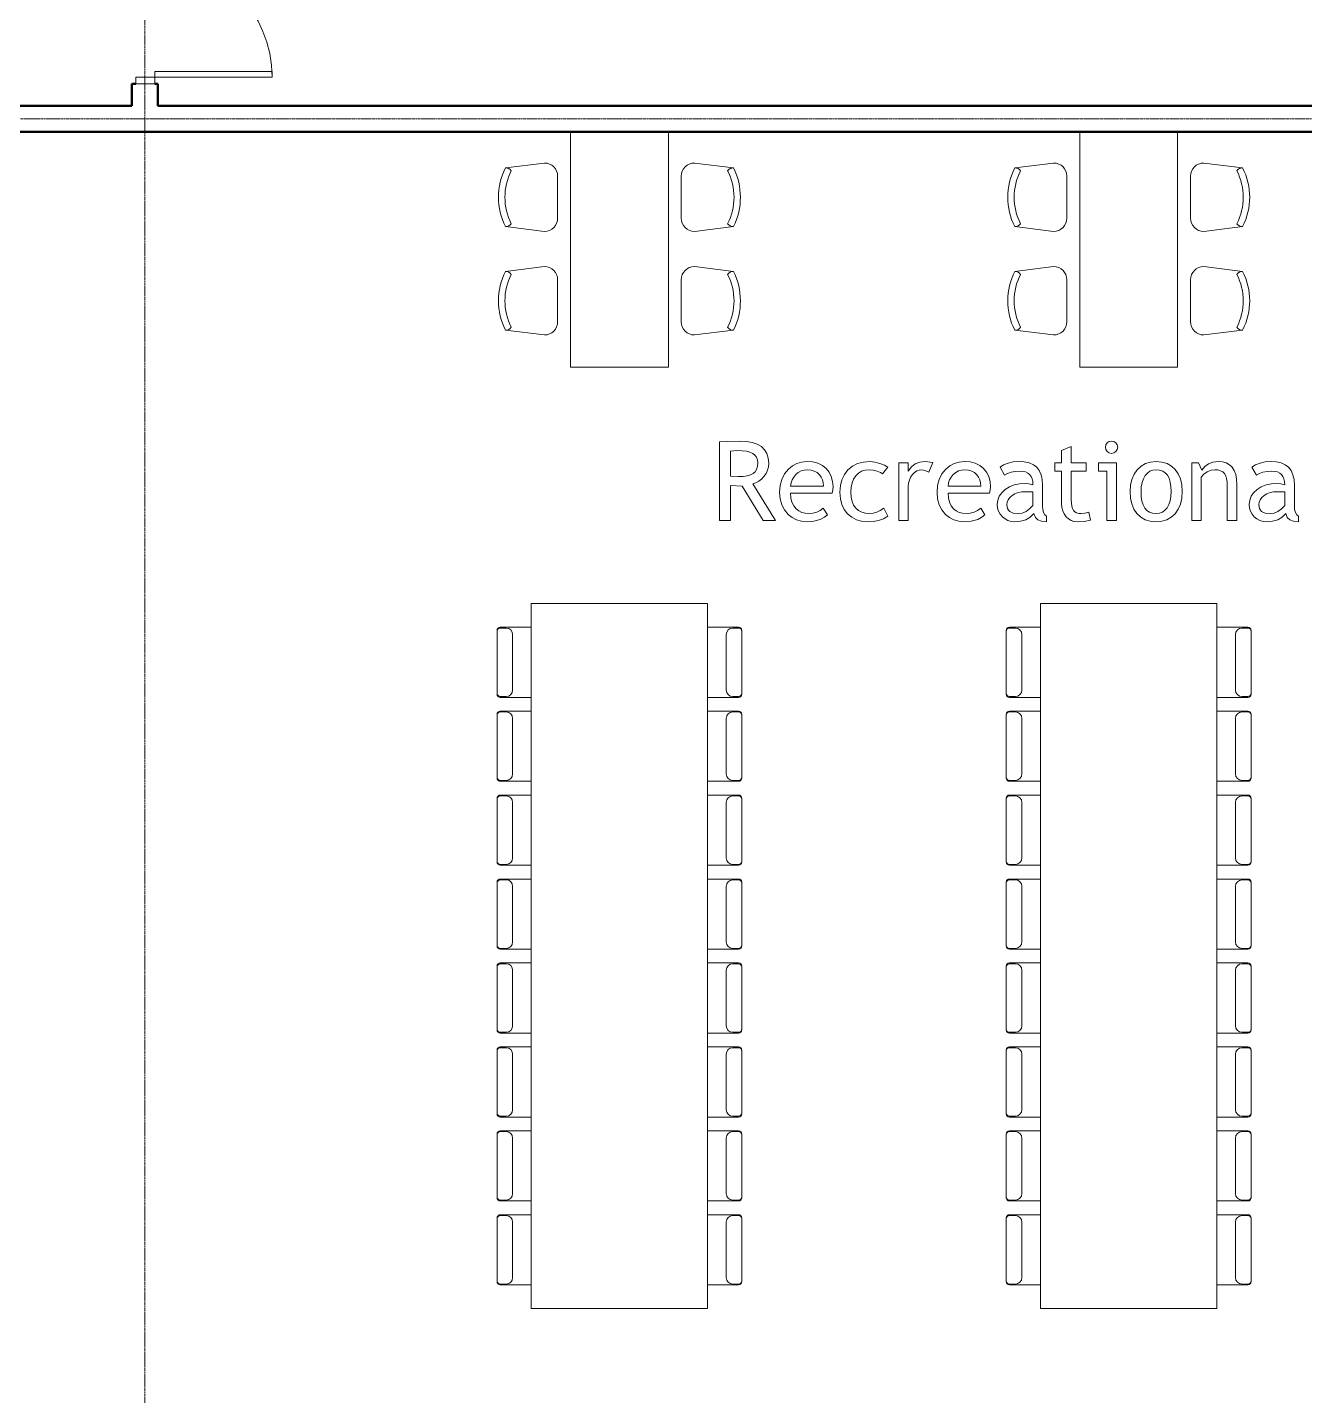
# Model space of a CAD drawing. Header units: inches. Extents: x -1714 to 6424, y -1550 to 970.
# Drawn here: x -0.9 to 390.4, y -624 to -204.8 of the extents above; entities that cross this region are included whole.
import ezdxf

# ---------------------------------------------------------------- set-up
doc = ezdxf.new("R2010")
doc.units = ezdxf.units.IN
doc.header["$MEASUREMENT"] = 0
doc.linetypes.add('Grid Line 1_2_', pattern=[0.875, 0.5, -0.125, 0.125, -0.125])
for name, color, linetype, lineweight in [('A-DOOR', 31, 'Continuous', 13), ('A-DOOR-FRAM', 31, 'Continuous', 20), ('A-GENM', 13, 'Continuous', 9), ('A-WALL', 113, 'Continuous', 13), ('I-FURN', 30, 'Continuous', 9), ('S-GRID', 1, 'Continuous', 9)]:
    doc.layers.add(name, color=color, linetype=linetype, lineweight=lineweight)

# ---------------------------------------------------------------- blocks, each defined once
blk = doc.blocks.new('Door-Exterior-Single-Two_Lite - 36_ x 84_-1295064-L1 - Architectural')
at = {"layer": 'A-DOOR', "lineweight": 20}
for p, q in [((18, 39.25), (16.25, 39.25)), ((16.25, 39.25), (16.25, 3.25)), ((18, 3.25), (18, 39.25)), ((16.25, 3.25), (18, 3.25))]:
    blk.add_line(p, q, dxfattribs=at)
at = {"layer": 'A-DOOR', "lineweight": 9}
blk.add_arc((18, 3.25), 36, 90, 180, dxfattribs=at)
at = {"layer": 'A-DOOR-FRAM'}
for p, q in [((-18, 3.25), (-20, 3.25)), ((-20, 3.25), (-20, -2.5)), ((-18, -2.5), (-18, 3.25)), ((18, 3.25), (18, -2.5)), ((20, 3.25), (18, 3.25)), ((20, -2.5), (20, 3.25)), ((-20, -2.5), (-18, -2.5)), ((18, -2.5), (20, -2.5))]:
    blk.add_line(p, q, dxfattribs=at)
blk = doc.blocks.new('Table-Conference2 w Chairs - 54_ x 216_-1465672-L1 - Architectural')
at = {"layer": 'I-FURN'}
for p, q in [((108, 27), (-108, 27)), ((-108, 27), (-108, -27)), ((108, -27), (108, 27)), ((-108, -27), (108, -27))]:
    blk.add_line(p, q, dxfattribs=at)
blk = doc.blocks.new('Chair-Task - Chair-Task-1455663-L1 - Architectural')
at = {"layer": 'I-FURN'}
for p, q in [((-5.2, 0.75), (-5.2, -8.75)), ((16.3, -8.75), (16.3, 0.75)), ((-4.95, -8.75), (-4.95, -6.97)), ((-2.95, -4.97), (14.05, -4.97)), ((16.05, -8.75), (16.05, -6.97)), ((-4.2, -9.75), (15.3, -9.75))]:
    blk.add_line(p, q, dxfattribs=at)
for centre, radius, start, end in [((-2.95, -6.97), 2, 90, 180), ((14.05, -6.97), 2, 0, 90), ((-4.2, -8.75), 1, 180, 270), ((-3.95, -8.75), 1, 180, 270), ((15.05, -8.75), 1, 270, 0), ((15.3, -8.75), 1, 270, 360)]:
    blk.add_arc(centre, radius, start, end, dxfattribs=at)
blk = doc.blocks.new('M_Table-Rectangular - 1830 x 0762mm-V1-L1 - Architectural')
at = {"layer": 'I-FURN'}
for p, q in [((36.02, 15), (-36.02, 15)), ((-36.02, 15), (-36.02, -15)), ((-36.02, -15), (36.02, -15))]:
    blk.add_line(p, q, dxfattribs=at)
blk = doc.blocks.new('M_Chair-Desk - Desk Chair-1453869-L1 - Architectural')
at = {"layer": 'I-FURN'}
for p, q in [((6.42, 15.96), (-6.44, 15.96)), ((-10.49, 11.91), (-9, 0)), ((8.98, -0.01), (10.46, 11.91))]:
    blk.add_line(p, q, dxfattribs=at)
for centre, radius, start, end in [((-6.44, 11.91), 4.05, 90, 180), ((6.42, 11.91), 4.05, 360, 90), ((-6.85, 0.01), 2.15, 125.6163, 180.2014), ((0, 17.59), 17.79, 242.9089, 297.0911), ((7.02, 0.09), 1.98, 357.3089, 56.8734), ((0, 17.59), 19.76, 242.9089, 297.0345)]:
    blk.add_arc(centre, radius, start, end, dxfattribs=at)
blk = doc.blocks.new('M_Chair-Desk - Desk Chair-1471385-L1 - Architectural')
at = {"layer": 'I-FURN'}
for p, q in [((-10.49, -11.91), (-9, 0)), ((8.98, 0.01), (10.46, -11.91)), ((6.42, -15.96), (-6.44, -15.96))]:
    blk.add_line(p, q, dxfattribs=at)
for centre, radius, start, end in [((0, -17.59), 19.76, 62.9655, 117.0911), ((0, -17.59), 17.79, 62.9089, 117.0911), ((7.02, -0.09), 1.98, 303.1266, 2.6911), ((-6.85, -0.01), 2.15, 179.7986, 234.3837), ((-6.44, -11.91), 4.05, 180, 270), ((6.42, -11.91), 4.05, 270, 0)]:
    blk.add_arc(centre, radius, start, end, dxfattribs=at)

msp = doc.modelspace()

# ---------------------------------------------------------------- linework, layer by layer
at = {"layer": 'A-GENM'}
for p, q in [((213.776, -331.62425), (211.15166, -331.74548)), ((211.15166, -331.74548), (211.15166, -355.82648)), ((217.33081, -331.50303), (213.776, -331.62425)), ((214.50662, -334.60244), (216.55105, -334.43862)), ((214.50662, -342.24283), (214.50662, -334.60244)), ((216.55105, -334.43862), (218.08826, -334.49288)), ((219.42101, -331.60972), (217.33081, -331.50303)), ((218.08826, -334.49288), (219.40391, -334.65568)), ((219.40391, -334.65568), (220.498, -334.927)), ((221.23251, -331.92977), (219.42101, -331.60972)), ((220.498, -334.927), (221.37052, -335.30685)), ((222.76532, -332.4632), (221.23251, -331.92977)), ((221.37052, -335.30685), (222.03705, -335.80997)), ((224.01943, -333.21), (222.76532, -332.4632)), ((224.99486, -334.17016), (224.01943, -333.21)), ((225.69159, -335.3437), (224.99486, -334.17016)), ((226.10963, -336.73061), (225.69159, -335.3437)), ((318.92971, -333.18051), (315.99412, -334.41896)), ((315.99412, -334.41896), (315.99412, -338.21295)), ((318.92971, -338.21295), (318.92971, -333.18051)), ((329.55075, -332.65712), (329.41396, -333.38364)), ((329.41396, -333.38364), (329.55238, -334.11181)), ((329.96111, -332.05018), (329.55075, -332.65712)), ((329.55238, -334.11181), (329.96766, -334.72366)), ((330.56805, -331.63982), (329.96111, -332.05018)), ((329.96766, -334.72366), (330.57624, -335.13893)), ((331.29457, -331.50303), (330.56805, -331.63982)), ((330.57624, -335.13893), (331.29457, -335.27736)), ((332.02274, -331.64145), (331.29457, -331.50303)), ((331.29457, -335.27736), (332.02274, -335.13893)), ((332.63459, -332.05673), (332.02274, -331.64145)), ((332.02274, -335.13893), (332.63459, -334.72366)), ((333.04986, -332.66531), (332.63459, -332.05673)), ((332.63459, -334.72366), (333.04986, -334.11181)), ((333.18829, -333.38364), (333.04986, -332.66531)), ((333.04986, -334.11181), (333.18829, -333.38364)), ((222.03705, -335.80997), (222.51314, -336.4511)), ((222.51314, -336.4511), (222.7988, -337.23025)), ((222.80515, -339.25482), (222.53853, -340.17874)), ((222.7988, -337.23025), (222.89402, -338.14742)), ((222.89402, -338.14742), (222.80515, -339.25482)), ((225.8894, -340.46542), (226.15908, -339.42642)), ((226.24897, -338.3309), (226.10963, -336.73061)), ((226.15908, -339.42642), (226.24897, -338.3309)), ((233.51833, -339.12786), (232.27086, -340.16564)), ((234.87554, -338.38659), (233.51833, -339.12786)), ((236.34252, -337.94183), (234.87554, -338.38659)), ((237.91925, -337.79358), (236.34252, -337.94183)), ((239.71632, -337.92914), (237.91925, -337.79358)), ((241.30697, -338.33581), (239.71632, -337.92914)), ((242.69122, -339.0136), (241.30697, -338.33581)), ((243.86906, -339.96251), (242.69122, -339.0136)), ((251.89565, -339.24212), (250.53966, -340.36877)), ((253.48017, -338.43738), (251.89565, -339.24212)), ((255.2932, -337.95453), (253.48017, -338.43738)), ((257.33477, -337.79358), (255.2932, -337.95453)), ((258.78208, -337.93036), (257.33477, -337.79358)), ((260.34571, -338.34072), (258.78208, -337.93036)), ((261.75371, -338.89688), (260.34571, -338.34072)), ((261.16152, -341.56791), (262.73415, -339.47106)), ((262.73415, -339.47106), (261.75371, -338.89688)), ((269.0247, -338.21295), (266.08911, -338.21295)), ((266.08911, -338.21295), (266.08911, -355.82648)), ((269.0247, -340.72917), (269.0247, -338.21295)), ((269.99081, -339.44485), (269.0247, -340.72917)), ((271.16578, -338.52747), (269.99081, -339.44485)), ((272.54962, -337.97705), (271.16578, -338.52747)), ((274.14232, -337.79358), (272.54962, -337.97705)), ((276.57336, -338.07534), (274.14232, -337.79358)), ((275.26283, -341.01748), (276.57336, -338.07534)), ((281.74586, -339.12786), (280.4984, -340.16564)), ((283.10308, -338.38659), (281.74586, -339.12786)), ((284.57005, -337.94183), (283.10308, -338.38659)), ((286.14679, -337.79358), (284.57005, -337.94183)), ((287.94385, -337.92914), (286.14679, -337.79358)), ((289.53451, -338.33581), (287.94385, -337.92914)), ((290.91876, -339.0136), (289.53451, -338.33581)), ((292.0966, -339.96251), (290.91876, -339.0136)), ((298.20039, -338.83135), (297.12248, -339.47106)), ((297.12248, -339.47106), (298.49854, -341.98728)), ((299.62559, -338.2883), (298.20039, -338.83135)), ((301.19004, -337.91726), (299.62559, -338.2883)), ((302.68568, -337.79358), (301.19004, -337.91726)), ((304.50466, -337.90313), (302.68568, -337.79358)), ((306.05621, -338.23179), (304.50466, -337.90313)), ((307.34032, -338.77955), (306.05621, -338.23179)), ((308.35701, -339.54641), (307.34032, -338.77955)), ((315.99412, -338.21295), (313.89728, -338.21295)), ((313.89728, -338.21295), (313.89728, -340.72917)), ((323.54278, -338.21295), (318.92971, -338.21295)), ((323.54278, -340.72917), (323.54278, -338.21295)), ((332.76892, -338.21295), (327.31711, -338.21295)), ((327.31711, -338.21295), (327.31711, -340.72917)), ((332.76892, -355.82648), (332.76892, -338.21295)), ((340.34215, -339.21817), (339.15776, -340.32618)), ((341.70019, -338.42673), (340.34215, -339.21817)), ((343.23187, -337.95187), (341.70019, -338.42673)), ((344.9372, -337.79358), (343.23187, -337.95187)), ((346.72464, -337.94572), (344.9372, -337.79358)), ((348.29953, -338.40216), (346.72464, -337.94572)), ((349.66187, -339.16288), (348.29953, -338.40216)), ((350.81165, -340.22789), (349.66187, -339.16288)), ((357.95077, -338.21295), (355.83426, -338.21295)), ((355.83426, -338.21295), (355.83426, -355.82648)), ((358.93367, -340.47361), (357.95077, -338.21295)), ((359.81868, -339.3011), (358.93367, -340.47361)), ((360.94697, -338.46359), (359.81868, -339.3011)), ((362.31852, -337.96108), (360.94697, -338.46359)), ((363.93334, -337.79358), (362.31852, -337.96108)), ((365.27868, -337.90415), (363.93334, -337.79358)), ((366.44465, -338.23588), (365.27868, -337.90415)), ((367.43123, -338.78876), (366.44465, -338.23588)), ((368.23844, -339.56279), (367.43123, -338.78876)), ((375.36445, -338.83135), (374.28654, -339.47106)), ((374.28654, -339.47106), (375.66259, -341.98728)), ((376.78965, -338.2883), (375.36445, -338.83135)), ((378.3541, -337.91726), (376.78965, -338.2883)), ((379.84974, -337.79358), (378.3541, -337.91726)), ((381.66871, -337.90313), (379.84974, -337.79358)), ((383.22026, -338.23179), (381.66871, -337.90313)), ((384.50438, -338.77955), (383.22026, -338.23179)), ((385.52106, -339.54641), (384.50438, -338.77955)), ((216.9311, -342.40665), (214.50662, -342.24283)), ((218.38456, -342.34849), (216.9311, -342.40665)), ((219.62588, -342.17403), (218.38456, -342.34849)), ((220.65506, -341.88325), (219.62588, -342.17403)), ((221.47209, -341.47617), (220.65506, -341.88325)), ((222.09418, -340.91919), (221.47209, -341.47617)), ((222.53853, -340.17874), (222.09418, -340.91919)), ((223.23721, -343.83021), (224.05773, -343.18682)), ((224.05773, -343.18682), (224.81067, -342.37388)), ((224.81067, -342.37388), (225.43993, -341.44791)), ((225.43993, -341.44791), (225.8894, -340.46542)), ((230.27067, -343.26177), (229.77062, -345.13665)), ((231.10408, -341.60477), (230.27067, -343.26177)), ((232.27086, -340.16564), (231.10408, -341.60477)), ((233.12639, -344.32739), (233.44543, -343.39937)), ((233.44543, -343.39937), (233.91599, -342.55818)), ((233.91599, -342.55818), (234.53808, -341.8038)), ((234.53808, -341.8038), (235.31211, -341.15017)), ((235.31211, -341.15017), (236.17297, -340.6833)), ((236.17297, -340.6833), (237.12065, -340.40317)), ((237.12065, -340.40317), (238.15515, -340.3098)), ((238.15515, -340.3098), (239.24821, -340.40563)), ((239.24821, -340.40563), (240.22087, -340.69313)), ((240.22087, -340.69313), (241.07313, -341.17229)), ((241.07313, -341.17229), (241.80498, -341.84312)), ((241.80498, -341.84312), (242.3382, -342.58766)), ((242.3382, -342.58766), (242.71907, -343.41903)), ((242.71907, -343.41903), (242.94759, -344.33722)), ((244.78357, -341.08956), (243.86906, -339.96251)), ((245.43678, -342.38699), (244.78357, -341.08956)), ((245.82871, -343.85478), (245.43678, -342.38699)), ((248.67707, -343.36333), (248.21142, -345.17514)), ((249.45315, -341.76121), (248.67707, -343.36333)), ((250.53966, -340.36877), (249.45315, -341.76121)), ((251.79122, -344.33313), (252.26629, -343.15692)), ((252.26629, -343.15692), (252.93138, -342.15109)), ((252.93138, -342.15109), (253.75824, -341.34553)), ((253.75824, -341.34553), (254.71862, -340.77012)), ((254.71862, -340.77012), (255.8125, -340.42488)), ((255.8125, -340.42488), (257.0399, -340.3098)), ((257.0399, -340.3098), (258.23657, -340.41054)), ((258.23657, -340.41054), (259.45455, -340.71279)), ((259.45455, -340.71279), (260.4956, -341.12806)), ((260.4956, -341.12806), (261.16152, -341.56791)), ((269.10272, -344.39763), (269.33677, -343.45753)), ((269.33677, -343.45753), (269.72686, -342.59401)), ((269.72686, -342.59401), (270.27298, -341.80708)), ((270.27298, -341.80708), (270.92395, -341.15202)), ((270.92395, -341.15202), (271.62856, -340.68412)), ((271.62856, -340.68412), (272.38683, -340.40338)), ((272.38683, -340.40338), (273.19874, -340.3098)), ((273.19874, -340.3098), (274.2357, -340.48672)), ((274.2357, -340.48672), (275.26283, -341.01748)), ((278.4982, -343.26177), (277.99815, -345.13665)), ((279.33162, -341.60477), (278.4982, -343.26177)), ((280.4984, -340.16564), (279.33162, -341.60477)), ((281.35393, -344.32739), (281.67296, -343.39937)), ((281.67296, -343.39937), (282.14352, -342.55818)), ((282.14352, -342.55818), (282.76562, -341.8038)), ((282.76562, -341.8038), (283.53965, -341.15017)), ((283.53965, -341.15017), (284.4005, -340.6833)), ((284.4005, -340.6833), (285.34818, -340.40317)), ((285.34818, -340.40317), (286.38268, -340.3098)), ((286.38268, -340.3098), (287.47575, -340.40563)), ((287.47575, -340.40563), (288.4484, -340.69313)), ((288.4484, -340.69313), (289.30066, -341.17229)), ((289.30066, -341.17229), (290.03251, -341.84312)), ((290.03251, -341.84312), (290.56573, -342.58766)), ((290.56573, -342.58766), (290.9466, -343.41903)), ((290.9466, -343.41903), (291.17513, -344.33722)), ((293.0111, -341.08956), (292.0966, -339.96251)), ((293.66432, -342.38699), (293.0111, -341.08956)), ((294.05625, -343.85478), (293.66432, -342.38699)), ((298.49854, -341.98728), (299.40936, -341.43685)), ((299.40936, -341.43685), (300.4971, -341.04369)), ((300.4971, -341.04369), (301.76176, -340.8078)), ((301.76176, -340.8078), (303.20334, -340.72917)), ((303.20334, -340.72917), (304.1371, -340.79469)), ((304.1371, -340.79469), (304.94635, -340.99127)), ((304.94635, -340.99127), (305.6311, -341.31891)), ((305.6311, -341.31891), (306.19135, -341.77759)), ((306.19135, -341.77759), (306.62711, -342.36733)), ((306.62711, -342.36733), (306.93836, -343.08812)), ((306.93836, -343.08812), (307.12511, -343.93997)), ((309.12961, -340.55163), (308.35701, -339.54641)), ((309.68146, -341.81445), (309.12961, -340.55163)), ((310.01258, -343.33487), (309.68146, -341.81445)), ((310.12295, -345.11289), (310.01258, -343.33487)), ((313.89728, -340.72917), (315.99412, -340.72917)), ((315.99412, -340.72917), (315.99412, -350.75473)), ((318.92971, -349.5818), (318.92971, -340.72917)), ((318.92971, -340.72917), (323.54278, -340.72917)), ((327.31711, -340.72917), (329.83333, -340.72917)), ((329.83333, -340.72917), (329.83333, -355.82648)), ((337.5114, -343.25603), (337.09981, -345.0189)), ((338.19738, -341.69179), (337.5114, -343.25603)), ((339.15776, -340.32618), (338.19738, -341.69179)), ((340.6321, -344.19716), (341.02526, -343.05741)), ((341.02526, -343.05741), (341.57569, -342.08557)), ((341.57569, -342.08557), (342.25757, -341.30867)), ((342.25757, -341.30867), (343.04512, -340.75374)), ((343.04512, -340.75374), (343.93833, -340.42078)), ((343.93833, -340.42078), (344.9372, -340.3098)), ((344.9372, -340.3098), (346.01685, -340.41402)), ((346.01685, -340.41402), (346.95255, -340.72671)), ((346.95255, -340.72671), (347.74429, -341.24785)), ((347.74429, -341.24785), (348.39208, -341.97745)), ((348.39208, -341.97745), (348.89592, -342.9155)), ((348.89592, -342.9155), (349.25581, -344.06201)), ((351.72472, -341.56279), (350.81165, -340.22789)), ((352.37692, -343.13317), (351.72472, -341.56279)), ((352.76823, -344.93904), (352.37692, -343.13317)), ((358.76985, -342.55736), (359.55781, -341.68258)), ((358.76985, -355.82648), (358.76985, -342.55736)), ((359.55781, -341.68258), (360.62425, -340.95851)), ((360.62425, -340.95851), (361.80373, -340.47197)), ((361.80373, -340.47197), (362.93079, -340.3098)), ((362.93079, -340.3098), (363.88563, -340.38106)), ((363.88563, -340.38106), (364.69263, -340.59484)), ((364.69263, -340.59484), (365.35179, -340.95114)), ((365.35179, -340.95114), (365.8631, -341.44996)), ((365.8631, -341.44996), (366.24581, -342.12693)), ((366.24581, -342.12693), (366.51918, -343.01768)), ((366.51918, -343.01768), (366.6832, -344.12221)), ((368.86626, -340.55798), (368.23844, -339.56279)), ((369.31471, -341.77431), (368.86626, -340.55798)), ((369.58378, -343.2118), (369.31471, -341.77431)), ((369.67347, -344.87044), (369.58378, -343.2118)), ((375.66259, -341.98728), (376.57341, -341.43685)), ((376.57341, -341.43685), (377.66115, -341.04369)), ((377.66115, -341.04369), (378.92581, -340.8078)), ((378.92581, -340.8078), (380.3674, -340.72917)), ((380.3674, -340.72917), (381.30115, -340.79469)), ((381.30115, -340.79469), (382.1104, -340.99127)), ((382.1104, -340.99127), (382.79516, -341.31891)), ((382.79516, -341.31891), (383.35541, -341.77759)), ((383.35541, -341.77759), (383.79116, -342.36733)), ((383.79116, -342.36733), (384.10241, -343.08812)), ((384.10241, -343.08812), (384.28916, -343.93997)), ((386.29366, -340.55163), (385.52106, -339.54641)), ((386.84552, -341.81445), (386.29366, -340.55163)), ((387.17663, -343.33487), (386.84552, -341.81445)), ((387.287, -345.11289), (387.17663, -343.33487)), ((214.50662, -355.82648), (214.50662, -345.17842)), ((214.50662, -345.17842), (218.09092, -345.34224)), ((218.09092, -345.34224), (224.57149, -355.82648)), ((221.39346, -344.60834), (222.34912, -344.30405)), ((228.34582, -355.82648), (221.39346, -344.60834)), ((222.34912, -344.30405), (223.23721, -343.83021)), ((229.77062, -345.13665), (229.60393, -347.2294)), ((229.60393, -347.2294), (229.76611, -349.2382)), ((232.95889, -345.34224), (233.12639, -344.32739)), ((243.02377, -345.34224), (232.95889, -345.34224)), ((233.06455, -348.91753), (232.95889, -347.43908)), ((232.95889, -347.43908), (245.71036, -347.43908)), ((242.94759, -344.33722), (243.02377, -345.34224)), ((245.71036, -347.43908), (245.89711, -346.50697)), ((245.95936, -345.49295), (245.82871, -343.85478)), ((245.89711, -346.50697), (245.95936, -345.49295)), ((248.21142, -345.17514), (248.05621, -347.19664)), ((248.05621, -347.19664), (248.20467, -349.17247)), ((251.41117, -347.19664), (251.50618, -345.6797)), ((251.50741, -348.69719), (251.41117, -347.19664)), ((251.50618, -345.6797), (251.79122, -344.33313)), ((269.0247, -345.41431), (269.10272, -344.39763)), ((269.0247, -355.82648), (269.0247, -345.41431)), ((277.99815, -345.13665), (277.83147, -347.2294)), ((277.83147, -347.2294), (277.99365, -349.2382)), ((281.18643, -345.34224), (281.35393, -344.32739)), ((291.2513, -345.34224), (281.18643, -345.34224)), ((281.29209, -348.91753), (281.18643, -347.43908)), ((281.18643, -347.43908), (293.93789, -347.43908)), ((291.17513, -344.33722), (291.2513, -345.34224)), ((293.93789, -347.43908), (294.12464, -346.50697)), ((294.18689, -345.49295), (294.05625, -343.85478)), ((294.12464, -346.50697), (294.18689, -345.49295)), ((297.64567, -347.35718), (296.88904, -348.44819)), ((298.70495, -346.371), (297.64567, -347.35718)), ((299.99889, -345.55397), (298.70495, -346.371)), ((301.45952, -344.97037), (299.99889, -345.55397)), ((300.82473, -348.2123), (301.68559, -347.69054)), ((303.08683, -344.62021), (301.45952, -344.97037)), ((301.68559, -347.69054), (302.66275, -347.31786)), ((302.66275, -347.31786), (303.75622, -347.09425)), ((304.88082, -344.5035), (303.08683, -344.62021)), ((303.75622, -347.09425), (304.96601, -347.01971)), ((305.96529, -344.60834), (304.88082, -344.5035)), ((304.96601, -347.01971), (307.18736, -347.01971)), ((307.18736, -344.92287), (305.96529, -344.60834)), ((307.12511, -343.93997), (307.18736, -344.92287)), ((307.18736, -347.01971), (307.18736, -351.21341)), ((310.12295, -351.46241), (310.12295, -345.11289)), ((337.09981, -345.0189), (336.96262, -346.9804)), ((336.96262, -346.9804), (337.09428, -348.99759)), ((340.31758, -346.9804), (340.39621, -345.50482)), ((340.38976, -348.56225), (340.31758, -346.9804)), ((340.39621, -345.50482), (340.6321, -344.19716)), ((349.25581, -344.06201), (349.47174, -345.41698)), ((349.54371, -346.9804), (349.46713, -348.46376)), ((349.47174, -345.41698), (349.54371, -346.9804)), ((352.76496, -349.01623), (352.89867, -346.9804)), ((352.89867, -346.9804), (352.76823, -344.93904)), ((366.6832, -344.12221), (366.73788, -345.44052)), ((366.73788, -345.44052), (366.73788, -355.82648)), ((369.67347, -355.82648), (369.67347, -344.87044)), ((374.80972, -347.35718), (374.0531, -348.44819)), ((375.869, -346.371), (374.80972, -347.35718)), ((377.16295, -345.55397), (375.869, -346.371)), ((378.62357, -344.97037), (377.16295, -345.55397)), ((377.98878, -348.2123), (378.84964, -347.69054)), ((380.25088, -344.62021), (378.62357, -344.97037)), ((378.84964, -347.69054), (379.8268, -347.31786)), ((379.8268, -347.31786), (380.92028, -347.09425)), ((382.04488, -344.5035), (380.25088, -344.62021)), ((380.92028, -347.09425), (382.13006, -347.01971)), ((383.12934, -344.60834), (382.04488, -344.5035)), ((382.13006, -347.01971), (384.35141, -347.01971)), ((384.35141, -344.92287), (383.12934, -344.60834)), ((384.28916, -343.93997), (384.35141, -344.92287)), ((384.35141, -347.01971), (384.35141, -351.21341)), ((387.287, -351.46241), (387.287, -345.11289)), ((229.76611, -349.2382), (230.25265, -351.03158)), ((230.25265, -351.03158), (231.06354, -352.60954)), ((233.38154, -350.21413), (233.06455, -348.91753)), ((233.90985, -351.3289), (233.38154, -350.21413)), ((234.64948, -352.26184), (233.90985, -351.3289)), ((242.96479, -352.05215), (242.01466, -352.78605)), ((244.28188, -354.149), (242.96479, -352.05215)), ((248.20467, -349.17247), (248.65004, -350.93247)), ((248.65004, -350.93247), (249.39233, -352.47664)), ((251.79613, -350.00772), (251.50741, -348.69719)), ((252.27734, -351.12823), (251.79613, -350.00772)), ((252.95104, -352.05871), (252.27734, -351.12823)), ((253.79551, -352.78974), (252.95104, -352.05871)), ((261.4957, -352.05215), (260.42025, -352.78605)), ((262.73415, -354.56837), (261.4957, -352.05215)), ((277.99365, -349.2382), (278.48018, -351.03158)), ((278.48018, -351.03158), (279.29107, -352.60954)), ((281.60907, -350.21413), (281.29209, -348.91753)), ((282.13738, -351.3289), (281.60907, -350.21413)), ((282.87701, -352.26184), (282.13738, -351.3289)), ((291.19233, -352.05215), (290.24219, -352.78605)), ((292.50941, -354.149), (291.19233, -352.05215)), ((296.43507, -349.64405), (296.28374, -350.94475)), ((296.28374, -350.94475), (296.38162, -352.02881)), ((296.38162, -352.02881), (296.67526, -353.02031)), ((296.88904, -348.44819), (296.43507, -349.64405)), ((299.21933, -351.03649), (299.31967, -350.24813)), ((299.43639, -352.21474), (299.21933, -351.03649)), ((299.31967, -350.24813), (299.62068, -349.51464)), ((299.62068, -349.51464), (300.12237, -348.83603)), ((300.12237, -348.83603), (300.82473, -348.2123)), ((307.18736, -351.21341), (306.1717, -352.31426)), ((310.20158, -352.52886), (310.12295, -351.46241)), ((315.99412, -350.75473), (316.07992, -351.88997)), ((316.07992, -351.88997), (316.33732, -352.92366)), ((319.10991, -351.50501), (318.92971, -349.5818)), ((319.33516, -352.22334), (319.10991, -351.50501)), ((337.09428, -348.99759), (337.48929, -350.7965)), ((337.48929, -350.7965), (338.14762, -352.37712)), ((340.6063, -349.93319), (340.38976, -348.56225)), ((340.96721, -351.09321), (340.6063, -349.93319)), ((341.47248, -352.04232), (340.96721, -351.09321)), ((342.12212, -352.78052), (341.47248, -352.04232)), ((348.31837, -351.9211), (347.64754, -352.71233)), ((348.85446, -350.93411), (348.31837, -351.9211)), ((349.23738, -349.78166), (348.85446, -350.93411)), ((349.46713, -348.46376), (349.23738, -349.78166)), ((351.69524, -352.40722), (352.36381, -350.82517)), ((352.36381, -350.82517), (352.76496, -349.01623)), ((373.59912, -349.64405), (373.4478, -350.94475)), ((373.4478, -350.94475), (373.54568, -352.02881)), ((373.54568, -352.02881), (373.83932, -353.02031)), ((374.0531, -348.44819), (373.59912, -349.64405)), ((376.38338, -351.03649), (376.48372, -350.24813)), ((376.60044, -352.21474), (376.38338, -351.03649)), ((376.48372, -350.24813), (376.78473, -349.51464)), ((376.78473, -349.51464), (377.28642, -348.83603)), ((377.28642, -348.83603), (377.98878, -348.2123)), ((384.35141, -351.21341), (383.33575, -352.31426)), ((387.36563, -352.52886), (387.287, -351.46241)), ((211.15166, -355.82648), (214.50662, -355.82648)), ((224.57149, -355.82648), (228.34582, -355.82648)), ((231.06354, -352.60954), (232.19878, -353.97208)), ((232.19878, -353.97208), (233.42495, -354.96686)), ((233.42495, -354.96686), (234.77725, -355.67741)), ((235.45259, -352.904), (234.64948, -352.26184)), ((234.77725, -355.67741), (236.2557, -356.10374)), ((236.36136, -353.36268), (235.45259, -352.904)), ((236.2557, -356.10374), (237.86028, -356.24585)), ((237.37579, -353.6379), (236.36136, -353.36268)), ((238.49588, -353.72963), (237.37579, -353.6379)), ((237.86028, -356.24585), (240.06525, -356.0591)), ((239.78021, -353.62479), (238.49588, -353.72963)), ((240.95313, -353.31026), (239.78021, -353.62479)), ((240.06525, -356.0591), (242.05398, -355.49885)), ((242.01466, -352.78605), (240.95313, -353.31026)), ((242.05398, -355.49885), (243.36123, -354.87635)), ((243.36123, -354.87635), (244.28188, -354.149)), ((249.39233, -352.47664), (250.43154, -353.80499)), ((250.43154, -353.80499), (251.69805, -354.87287)), ((251.69805, -354.87287), (253.12223, -355.63564)), ((253.12223, -355.63564), (254.70408, -356.0933)), ((254.78906, -353.3119), (253.79551, -352.78974)), ((254.70408, -356.0933), (256.4436, -356.24585)), ((255.93168, -353.6252), (254.78906, -353.3119)), ((257.22337, -353.72963), (255.93168, -353.6252)), ((256.4436, -356.24585), (258.24231, -356.14101)), ((258.28408, -353.62479), (257.22337, -353.72963)), ((258.24231, -356.14101), (259.8903, -355.82648)), ((259.34971, -353.31026), (258.28408, -353.62479)), ((260.42025, -352.78605), (259.34971, -353.31026)), ((259.8903, -355.82648), (261.38758, -355.30227)), ((261.38758, -355.30227), (262.73415, -354.56837)), ((266.08911, -355.82648), (269.0247, -355.82648)), ((279.29107, -352.60954), (280.42632, -353.97208)), ((280.42632, -353.97208), (281.65248, -354.96686)), ((281.65248, -354.96686), (283.00479, -355.67741)), ((283.68012, -352.904), (282.87701, -352.26184)), ((283.00479, -355.67741), (284.48323, -356.10374)), ((284.58889, -353.36268), (283.68012, -352.904)), ((284.48323, -356.10374), (286.08781, -356.24585)), ((285.60332, -353.6379), (284.58889, -353.36268)), ((286.72342, -353.72963), (285.60332, -353.6379)), ((286.08781, -356.24585), (288.29278, -356.0591)), ((288.00774, -353.62479), (286.72342, -353.72963)), ((289.18066, -353.31026), (288.00774, -353.62479)), ((288.29278, -356.0591), (290.28151, -355.49885)), ((290.24219, -352.78605), (289.18066, -353.31026)), ((290.28151, -355.49885), (291.58876, -354.87635)), ((291.58876, -354.87635), (292.50941, -354.149)), ((296.67526, -353.02031), (297.16466, -353.91925)), ((297.16466, -353.91925), (297.84983, -354.72564)), ((297.84983, -354.72564), (298.6685, -355.39073)), ((298.6685, -355.39073), (299.55843, -355.8658)), ((299.70771, -352.67762), (299.43639, -352.21474)), ((299.55843, -355.8658), (300.51962, -356.15084)), ((300.08756, -353.05635), (299.70771, -352.67762)), ((301.17284, -353.56131), (300.08756, -353.05635)), ((300.51962, -356.15084), (301.55207, -356.24585)), ((302.69224, -353.72963), (301.17284, -353.56131)), ((301.55207, -356.24585), (303.41303, -356.08859)), ((303.92414, -353.57237), (302.69224, -353.72963)), ((303.41303, -356.08859), (305.01843, -355.6168)), ((305.08396, -353.10058), (303.92414, -353.57237)), ((305.01843, -355.6168), (306.36828, -354.83048)), ((306.1717, -352.31426), (305.08396, -353.10058)), ((306.36828, -354.83048), (307.46257, -353.72963)), ((307.46257, -353.72963), (307.96794, -354.88781)), ((307.96794, -354.88781), (308.72395, -355.66267)), ((308.72395, -355.66267), (309.8289, -356.10005)), ((309.8289, -356.10005), (311.38106, -356.24585)), ((310.43747, -353.402), (310.20158, -352.52886)), ((310.83063, -354.08184), (310.43747, -353.402)), ((311.38106, -354.56837), (310.83063, -354.08184)), ((311.38106, -356.24585), (311.38106, -354.56837)), ((316.33732, -352.92366), (316.76631, -353.85577)), ((316.76631, -353.85577), (317.36691, -354.68632)), ((317.36691, -354.68632), (318.09241, -355.36861)), ((318.09241, -355.36861), (318.89613, -355.85597)), ((318.89613, -355.85597), (319.77808, -356.14838)), ((319.65051, -352.7795), (319.33516, -352.22334)), ((320.06578, -353.19518), (319.65051, -352.7795)), ((319.77808, -356.14838), (320.73825, -356.24585)), ((320.59081, -353.4921), (320.06578, -353.19518)), ((321.2256, -353.67025), (320.59081, -353.4921)), ((320.73825, -356.24585), (322.85803, -356.13446)), ((321.97015, -353.72963), (321.2256, -353.67025)), ((323.14307, -353.62479), (321.97015, -353.72963)), ((322.85803, -356.13446), (324.80089, -355.80027)), ((324.35531, -353.31026), (323.14307, -353.62479)), ((324.80089, -355.80027), (324.35531, -353.31026)), ((329.83333, -355.82648), (332.76892, -355.82648)), ((338.14762, -352.37712), (339.0693, -353.73946)), ((339.0693, -353.73946), (340.22604, -354.83601)), ((340.22604, -354.83601), (341.58961, -355.61925)), ((341.58961, -355.61925), (343.15999, -356.0892)), ((342.91611, -353.30781), (342.12212, -352.78052)), ((343.85447, -353.62418), (342.91611, -353.30781)), ((343.15999, -356.0892), (344.9372, -356.24585)), ((344.9372, -353.72963), (343.85447, -353.62418)), ((345.95695, -353.6166), (344.9372, -353.72963)), ((344.9372, -356.24585), (346.68205, -356.09064)), ((346.8604, -353.2775), (345.95695, -353.6166)), ((346.68205, -356.09064), (348.234, -355.62499)), ((347.64754, -352.71233), (346.8604, -353.2775)), ((348.234, -355.62499), (349.59306, -354.84891)), ((349.59306, -354.84891), (350.75923, -353.7624)), ((350.75923, -353.7624), (351.69524, -352.40722)), ((355.83426, -355.82648), (358.76985, -355.82648)), ((366.73788, -355.82648), (369.67347, -355.82648)), ((373.83932, -353.02031), (374.32872, -353.91925)), ((374.32872, -353.91925), (375.01388, -354.72564)), ((375.01388, -354.72564), (375.83255, -355.39073)), ((375.83255, -355.39073), (376.72248, -355.8658)), ((376.87176, -352.67762), (376.60044, -352.21474)), ((376.72248, -355.8658), (377.68368, -356.15084)), ((377.25161, -353.05635), (376.87176, -352.67762)), ((378.33689, -353.56131), (377.25161, -353.05635)), ((377.68368, -356.15084), (378.71613, -356.24585)), ((379.85629, -353.72963), (378.33689, -353.56131)), ((378.71613, -356.24585), (380.57708, -356.08859)), ((381.08819, -353.57237), (379.85629, -353.72963)), ((380.57708, -356.08859), (382.18248, -355.6168)), ((382.24801, -353.10058), (381.08819, -353.57237)), ((382.18248, -355.6168), (383.53233, -354.83048)), ((383.33575, -352.31426), (382.24801, -353.10058)), ((383.53233, -354.83048), (384.62662, -353.72963)), ((384.62662, -353.72963), (385.132, -354.88781)), ((385.132, -354.88781), (385.88801, -355.66267)), ((385.88801, -355.66267), (386.99295, -356.10005)), ((386.99295, -356.10005), (388.54511, -356.24585)), ((387.60153, -353.402), (387.36563, -352.52886)), ((387.99469, -354.08184), (387.60153, -353.402)), ((388.54511, -354.56837), (387.99469, -354.08184)), ((388.54511, -356.24585), (388.54511, -354.56837))]:
    msp.add_line(p, q, dxfattribs=at)
at = {"layer": 'A-WALL', "lineweight": 50}
for p, q in [((32.39921, -222.03996), (31.14921, -222.03996)), ((31.14921, -222.03996), (31.14921, -228.78996)), ((39.14921, -222.03996), (38.14921, -222.03996)), ((39.14921, -228.78996), (39.14921, -222.03996)), ((31.14921, -228.78996), (-17.22579, -228.78996)), ((749.58671, -228.78996), (39.14921, -228.78996)), ((-17.22579, -236.78996), (760.71171, -236.78996))]:
    msp.add_line(p, q, dxfattribs=at)
at = {"layer": 'S-GRID', "linetype": 'Grid Line 1_2_'}
for p, q in [((35.14921, -1043.15403), (35.14921, 921.90597)), ((-1714.24651, -232.78996), (1936.33324, -232.78996))]:
    msp.add_line(p, q, dxfattribs=at)

# ---------------------------------------------------------------- block references
at = {"layer": 'A-DOOR', "rotation": 269.9999999999999}
msp.add_blockref('Door-Exterior-Single-Two_Lite - 36_ x 84_-1295064-L1 - Architectural', (34.89921, -202.03996), dxfattribs=at)
at = {"layer": 'I-FURN'}
for name, p, rotation in [('M_Table-Rectangular - 1830 x 0762mm-V1-L1 - Architectural', (180.53236, -272.81359), 89.9999999999999), ('M_Table-Rectangular - 1830 x 0762mm-V1-L1 - Architectural', (336.53236, -272.81359), 89.9999999999999), ('M_Chair-Desk - Desk Chair-1453869-L1 - Architectural', (145.63966, -256.82142), 270.0000000000001), ('M_Chair-Desk - Desk Chair-1471385-L1 - Architectural', (215.42505, -256.82142), 269.9999999999996), ('M_Chair-Desk - Desk Chair-1453869-L1 - Architectural', (301.63966, -256.82142), 270.0000000000001), ('M_Chair-Desk - Desk Chair-1471385-L1 - Architectural', (371.42505, -256.82142), 269.9999999999996), ('M_Chair-Desk - Desk Chair-1453869-L1 - Architectural', (145.63966, -288.53774), 270.0000000000001), ('M_Chair-Desk - Desk Chair-1471385-L1 - Architectural', (215.42505, -288.53774), 269.9999999999996), ('M_Chair-Desk - Desk Chair-1453869-L1 - Architectural', (301.63966, -288.53774), 270.0000000000001), ('M_Chair-Desk - Desk Chair-1471385-L1 - Architectural', (371.42505, -288.53774), 269.9999999999996), ('Table-Conference2 w Chairs - 54_ x 216_-1465672-L1 - Architectural', (180.53236, -489.29284), 89.9999999999999), ('Table-Conference2 w Chairs - 54_ x 216_-1465672-L1 - Architectural', (336.53236, -489.29284), 89.9999999999999), ('Chair-Task - Chair-Task-1455663-L1 - Architectural', (152.78645, -393.74202), 269.9999999999997), ('Chair-Task - Chair-Task-1455663-L1 - Architectural', (208.27826, -404.84366), 89.9999999999999), ('Chair-Task - Chair-Task-1455663-L1 - Architectural', (308.78645, -393.74202), 269.9999999999997), ('Chair-Task - Chair-Task-1455663-L1 - Architectural', (364.27826, -404.84366), 89.9999999999999), ('Chair-Task - Chair-Task-1455663-L1 - Architectural', (152.78645, -419.45631), 269.9999999999997), ('Chair-Task - Chair-Task-1455663-L1 - Architectural', (208.27826, -430.55795), 89.9999999999999), ('Chair-Task - Chair-Task-1455663-L1 - Architectural', (308.78645, -419.45631), 269.9999999999997), ('Chair-Task - Chair-Task-1455663-L1 - Architectural', (364.27826, -430.55795), 89.9999999999999), ('Chair-Task - Chair-Task-1455663-L1 - Architectural', (152.78645, -445.1706), 269.9999999999997), ('Chair-Task - Chair-Task-1455663-L1 - Architectural', (208.27826, -456.27223), 89.9999999999999), ('Chair-Task - Chair-Task-1455663-L1 - Architectural', (308.78645, -445.1706), 269.9999999999997), ('Chair-Task - Chair-Task-1455663-L1 - Architectural', (364.27826, -456.27223), 89.9999999999999), ('Chair-Task - Chair-Task-1455663-L1 - Architectural', (152.78645, -470.88488), 269.9999999999997), ('Chair-Task - Chair-Task-1455663-L1 - Architectural', (208.27826, -481.98652), 89.9999999999999), ('Chair-Task - Chair-Task-1455663-L1 - Architectural', (308.78645, -470.88488), 269.9999999999997), ('Chair-Task - Chair-Task-1455663-L1 - Architectural', (364.27826, -481.98652), 89.9999999999999), ('Chair-Task - Chair-Task-1455663-L1 - Architectural', (152.78645, -496.59917), 269.9999999999997), ('Chair-Task - Chair-Task-1455663-L1 - Architectural', (208.27826, -507.70081), 89.9999999999999), ('Chair-Task - Chair-Task-1455663-L1 - Architectural', (308.78645, -496.59917), 269.9999999999997), ('Chair-Task - Chair-Task-1455663-L1 - Architectural', (364.27826, -507.70081), 89.9999999999999), ('Chair-Task - Chair-Task-1455663-L1 - Architectural', (152.78645, -522.31345), 269.9999999999997), ('Chair-Task - Chair-Task-1455663-L1 - Architectural', (208.27826, -533.41509), 89.9999999999999), ('Chair-Task - Chair-Task-1455663-L1 - Architectural', (308.78645, -522.31345), 269.9999999999997), ('Chair-Task - Chair-Task-1455663-L1 - Architectural', (364.27826, -533.41509), 89.9999999999999), ('Chair-Task - Chair-Task-1455663-L1 - Architectural', (152.78645, -548.02774), 269.9999999999997), ('Chair-Task - Chair-Task-1455663-L1 - Architectural', (208.27826, -559.12938), 89.9999999999999), ('Chair-Task - Chair-Task-1455663-L1 - Architectural', (308.78645, -548.02774), 269.9999999999997), ('Chair-Task - Chair-Task-1455663-L1 - Architectural', (364.27826, -559.12938), 89.9999999999999), ('Chair-Task - Chair-Task-1455663-L1 - Architectural', (152.78645, -573.74202), 269.9999999999997), ('Chair-Task - Chair-Task-1455663-L1 - Architectural', (208.27826, -584.84366), 89.9999999999999), ('Chair-Task - Chair-Task-1455663-L1 - Architectural', (308.78645, -573.74202), 269.9999999999997), ('Chair-Task - Chair-Task-1455663-L1 - Architectural', (364.27826, -584.84366), 89.9999999999999)]:
    msp.add_blockref(name, p, dxfattribs=dict(at, rotation=rotation))

doc.saveas('drawing.dxf')
